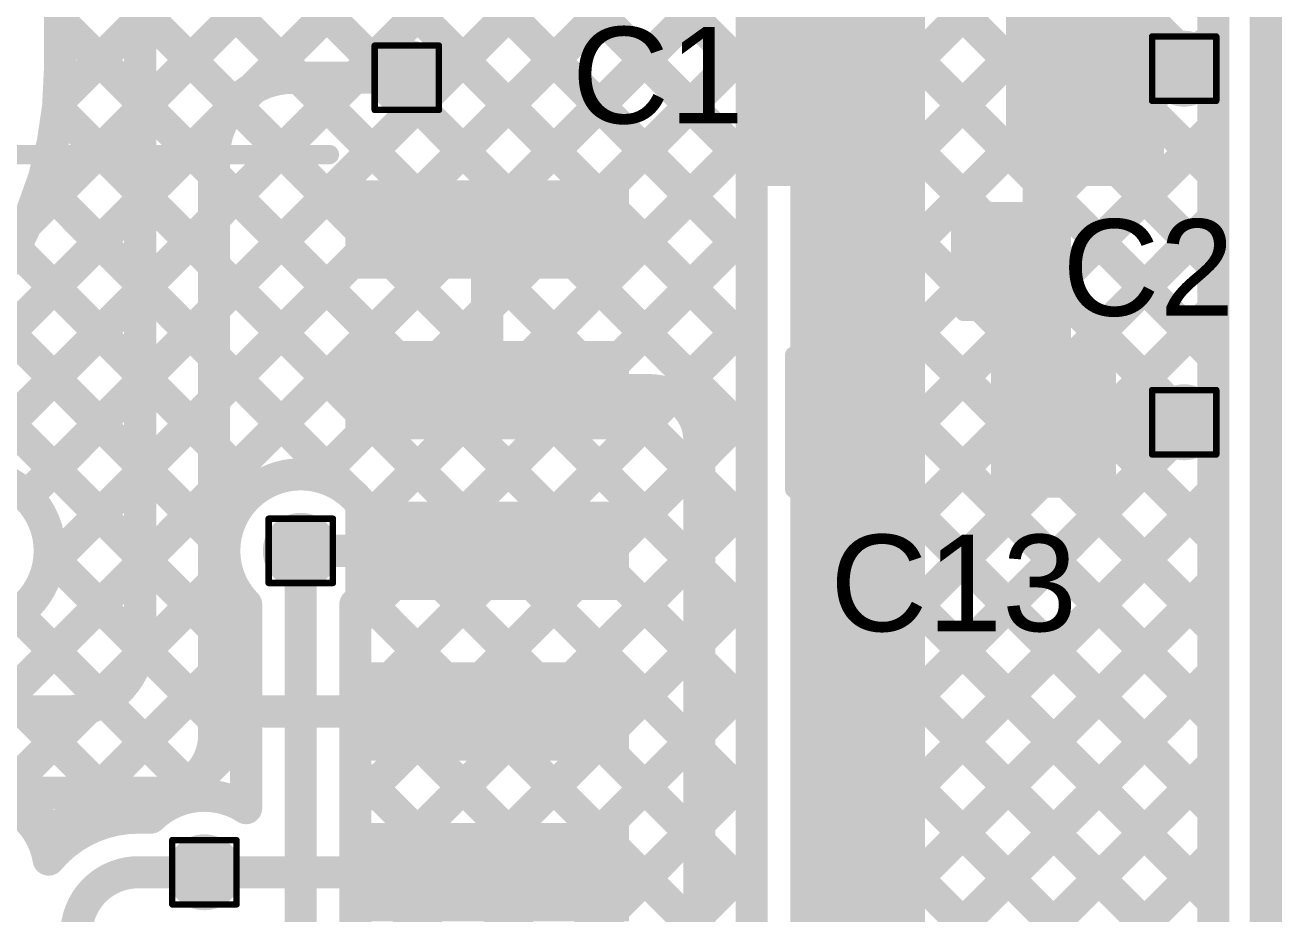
# Model space of a CAD drawing. Header units: inches. Extents: x 3 to 457, y -41 to 239.
# Drawn here: x 120.71 to 130.64, y 142.01 to 149.03 of the extents above; entities that cross this region are included whole.
import ezdxf

# ---------------------------------------------------------------- set-up
doc = ezdxf.new("R2010")
doc.units = ezdxf.units.IN
for name, color, linetype in [('Board Outline', 216, 'Continuous'), ('Bottom Layer', 5, 'Continuous'), ('Drill Drawing', 1, 'Continuous'), ('Fabrication', 76, 'Continuous'), ('Top Layer', 1, 'Continuous'), ('Top Overlay', 2, 'Continuous'), ('Top Paste', 8, 'Continuous'), ('Top Solder', 216, 'Continuous'), ('Via Holes', 16, 'Continuous')]:
    doc.layers.add(name, color=color, linetype=linetype)
doc.styles.add('Arial', font='', dxfattribs={"height": 0.2})
doc.styles.get('Arial').set_extended_font_data('Arial')

# ---------------------------------------------------------------- blocks, each defined once
blk = doc.blocks.new('14_SO_112')
at = {"layer": 'Top Layer'}
for points in [[(-1.7501, 4.097), (-1.7501, 3.523), (-3.7881, 3.523), (-3.7881, 4.097)], [(3.7881, 4.097), (3.7881, 3.523), (1.7501, 3.523), (1.7501, 4.097)], [(-1.7501, 2.827), (-1.7501, 2.253), (-3.7881, 2.253), (-3.7881, 2.827)], [(3.7881, 2.827), (3.7881, 2.253), (1.7501, 2.253), (1.7501, 2.827)], [(-1.7501, 1.557), (-1.7501, 0.983), (-3.7881, 0.983), (-3.7881, 1.557)], [(3.7881, 1.557), (3.7881, 0.983), (1.7501, 0.983), (1.7501, 1.557)], [(-1.7501, 0.287), (-1.7501, -0.287), (-3.7881, -0.287), (-3.7881, 0.287)], [(3.7881, 0.287), (3.7881, -0.287), (1.7501, -0.287), (1.7501, 0.287)], [(-1.7501, -0.983), (-1.7501, -1.557), (-3.7881, -1.557), (-3.7881, -0.983)], [(3.7881, -0.983), (3.7881, -1.557), (1.7501, -1.557), (1.7501, -0.983)], [(-1.7501, -2.253), (-1.7501, -2.827), (-3.7881, -2.827), (-3.7881, -2.253)], [(3.7881, -2.253), (3.7881, -2.827), (1.7501, -2.827), (1.7501, -2.253)], [(-1.7501, -3.523), (-1.7501, -4.097), (-3.7881, -4.097), (-3.7881, -3.523)], [(3.7881, -3.523), (3.7881, -4.097), (1.7501, -4.097), (1.7501, -3.523)]]:
    blk.add_hatch(color=1, dxfattribs=at).paths.add_polyline_path(points)
at = {"layer": 'Top Paste'}
for points in [[(-1.7501, 4.097), (-1.7501, 3.523), (-3.7881, 3.523), (-3.7881, 4.097)], [(3.7881, 4.097), (3.7881, 3.523), (1.7501, 3.523), (1.7501, 4.097)], [(-1.7501, 2.827), (-1.7501, 2.253), (-3.7881, 2.253), (-3.7881, 2.827)], [(3.7881, 2.827), (3.7881, 2.253), (1.7501, 2.253), (1.7501, 2.827)], [(-1.7501, 1.557), (-1.7501, 0.983), (-3.7881, 0.983), (-3.7881, 1.557)], [(3.7881, 1.557), (3.7881, 0.983), (1.7501, 0.983), (1.7501, 1.557)], [(-1.7501, 0.287), (-1.7501, -0.287), (-3.7881, -0.287), (-3.7881, 0.287)], [(3.7881, 0.287), (3.7881, -0.287), (1.7501, -0.287), (1.7501, 0.287)], [(-1.7501, -0.983), (-1.7501, -1.557), (-3.7881, -1.557), (-3.7881, -0.983)], [(3.7881, -0.983), (3.7881, -1.557), (1.7501, -1.557), (1.7501, -0.983)], [(-1.7501, -2.253), (-1.7501, -2.827), (-3.7881, -2.827), (-3.7881, -2.253)], [(3.7881, -2.253), (3.7881, -2.827), (1.7501, -2.827), (1.7501, -2.253)], [(-1.7501, -3.523), (-1.7501, -4.097), (-3.7881, -4.097), (-3.7881, -3.523)], [(3.7881, -3.523), (3.7881, -4.097), (1.7501, -4.097), (1.7501, -3.523)]]:
    blk.add_hatch(color=8, dxfattribs=at).paths.add_polyline_path(points)
at = {"layer": 'Top Solder'}
for points in [[(-1.6485, 4.1986), (-1.6485, 3.4214), (-3.8897, 3.4214), (-3.8897, 4.1986)], [(3.8897, 4.1986), (3.8897, 3.4214), (1.6485, 3.4214), (1.6485, 4.1986)], [(-1.6485, 2.9286), (-1.6485, 2.1514), (-3.8897, 2.1514), (-3.8897, 2.9286)], [(3.8897, 2.9286), (3.8897, 2.1514), (1.6485, 2.1514), (1.6485, 2.9286)], [(-1.6485, 1.6586), (-1.6485, 0.8814), (-3.8897, 0.8814), (-3.8897, 1.6586)], [(3.8897, 1.6586), (3.8897, 0.8814), (1.6485, 0.8814), (1.6485, 1.6586)], [(-1.6485, 0.3886), (-1.6485, -0.3886), (-3.8897, -0.3886), (-3.8897, 0.3886)], [(3.8897, 0.3886), (3.8897, -0.3886), (1.6485, -0.3886), (1.6485, 0.3886)], [(-1.6485, -0.8814), (-1.6485, -1.6586), (-3.8897, -1.6586), (-3.8897, -0.8814)], [(3.8897, -0.8814), (3.8897, -1.6586), (1.6485, -1.6586), (1.6485, -0.8814)], [(-1.6485, -2.1514), (-1.6485, -2.9286), (-3.8897, -2.9286), (-3.8897, -2.1514)], [(3.8897, -2.1514), (3.8897, -2.9286), (1.6485, -2.9286), (1.6485, -2.1514)], [(-1.6485, -3.4214), (-1.6485, -4.1986), (-3.8897, -4.1986), (-3.8897, -3.4214)], [(3.8897, -3.4214), (3.8897, -4.1986), (1.6485, -4.1986), (1.6485, -3.4214)]]:
    blk.add_hatch(color=216, dxfattribs=at).paths.add_polyline_path(points)
at = {"layer": 'Top Overlay'}
for points in [[(-1.5214, 4.4012, 0.1524, 0.1524, 0), (1.5214, 4.4012, 0.1524, 0.1524, 0)], [(-4.1661, 3.7084, 0.2, 0.2, 0), (-4.1661, 3.9624, 0.2, 0.2, 0)], [(-4.1661, 3.9624, 0.2, 0.2, 0), (-4.0391, 3.8354, 0.2, 0.2, 0)], [(-4.1661, 3.7084, 0.2, 0.2, 0), (-4.0391, 3.8354, 0.2, 0.2, 0)], [(-1.5214, -4.4012, 0.1524, 0.1524, 0), (1.5214, -4.4012, 0.1524, 0.1524, 0)]]:
    blk.add_lwpolyline(points, format="xyseb", dxfattribs=at)
for points in [[(-1.5595, 4.4012, 0.0762, 0.0762, 1), (-1.4833, 4.4012, 0.0762, 0.0762, 1)], [(1.4833, 4.4012, 0.0762, 0.0762, 1), (1.5595, 4.4012, 0.0762, 0.0762, 1)], [(-4.2161, 3.9624, 0.1, 0.1, 1), (-4.1161, 3.9624, 0.1, 0.1, 1)], [(-4.2161, 3.9624, 0.1, 0.1, 1), (-4.1161, 3.9624, 0.1, 0.1, 1)], [(-4.0891, 3.8354, 0.1, 0.1, 1), (-3.9891, 3.8354, 0.1, 0.1, 1)], [(-4.0891, 3.8354, 0.1, 0.1, 1), (-3.9891, 3.8354, 0.1, 0.1, 1)], [(-4.2161, 3.7084, 0.1, 0.1, 1), (-4.1161, 3.7084, 0.1, 0.1, 1)], [(-4.2161, 3.7084, 0.1, 0.1, 1), (-4.1161, 3.7084, 0.1, 0.1, 1)], [(-1.5595, -4.4012, 0.0762, 0.0762, 1), (-1.4833, -4.4012, 0.0762, 0.0762, 1)], [(1.4833, -4.4012, 0.0762, 0.0762, 1), (1.5595, -4.4012, 0.0762, 0.0762, 1)]]:
    blk.add_lwpolyline(points, format="xyseb", close=True, dxfattribs=at)
blk = doc.blocks.new('C___0603_292')
at = {"layer": 'Top Layer'}
for points in [[(-0.381, 0.4445), (-0.381, -0.4445), (-1.143, -0.4445), (-1.143, 0.4445)], [(1.143, 0.4445), (1.143, -0.4445), (0.381, -0.4445), (0.381, 0.4445)]]:
    blk.add_hatch(color=1, dxfattribs=at).paths.add_polyline_path(points)
at = {"layer": 'Top Paste'}
for points in [[(-0.381, 0.4445), (-0.381, -0.4445), (-1.143, -0.4445), (-1.143, 0.4445)], [(1.143, 0.4445), (1.143, -0.4445), (0.381, -0.4445), (0.381, 0.4445)]]:
    blk.add_hatch(color=8, dxfattribs=at).paths.add_polyline_path(points)
at = {"layer": 'Top Solder'}
for points in [[(-0.321, 0.5045), (-0.321, -0.5045), (-1.203, -0.5045), (-1.203, 0.5045)], [(1.203, 0.5045), (1.203, -0.5045), (0.321, -0.5045), (0.321, 0.5045)]]:
    blk.add_hatch(color=216, dxfattribs=at).paths.add_polyline_path(points)
at = {"layer": 'Top Overlay'}
for points in [[(-1.2446, 0.5334, 0.127, 0.127, 0), (-0.4572, 0.5334, 0.127, 0.127, 0)], [(-1.2446, -0.5334, 0.127, 0.127, 0), (-1.2446, 0.5334, 0.127, 0.127, 0)], [(0.4572, 0.5334, 0.127, 0.127, 0), (1.2446, 0.5334, 0.127, 0.127, 0)], [(1.2446, -0.5334, 0.127, 0.127, 0), (1.2446, 0.5334, 0.127, 0.127, 0)], [(-1.2446, -0.5334, 0.127, 0.127, 0), (-0.4572, -0.5334, 0.127, 0.127, 0)], [(0.4572, -0.5334, 0.127, 0.127, 0), (1.2446, -0.5334, 0.127, 0.127, 0)]]:
    blk.add_lwpolyline(points, format="xyseb", dxfattribs=at)
for points in [[(-1.2764, 0.5334, 0.0635, 0.0635, 1), (-1.2128, 0.5334, 0.0635, 0.0635, 1)], [(-1.2764, 0.5334, 0.0635, 0.0635, 1), (-1.2128, 0.5334, 0.0635, 0.0635, 1)], [(-0.4889, 0.5334, 0.0635, 0.0635, 1), (-0.4254, 0.5334, 0.0635, 0.0635, 1)], [(0.4254, 0.5334, 0.0635, 0.0635, 1), (0.4889, 0.5334, 0.0635, 0.0635, 1)], [(1.2128, 0.5334, 0.0635, 0.0635, 1), (1.2764, 0.5334, 0.0635, 0.0635, 1)], [(1.2128, 0.5334, 0.0635, 0.0635, 1), (1.2764, 0.5334, 0.0635, 0.0635, 1)], [(-1.2764, -0.5334, 0.0635, 0.0635, 1), (-1.2128, -0.5334, 0.0635, 0.0635, 1)], [(-1.2764, -0.5334, 0.0635, 0.0635, 1), (-1.2128, -0.5334, 0.0635, 0.0635, 1)], [(-0.4889, -0.5334, 0.0635, 0.0635, 1), (-0.4254, -0.5334, 0.0635, 0.0635, 1)], [(0.4254, -0.5334, 0.0635, 0.0635, 1), (0.4889, -0.5334, 0.0635, 0.0635, 1)], [(1.2128, -0.5334, 0.0635, 0.0635, 1), (1.2764, -0.5334, 0.0635, 0.0635, 1)], [(1.2128, -0.5334, 0.0635, 0.0635, 1), (1.2764, -0.5334, 0.0635, 0.0635, 1)]]:
    blk.add_lwpolyline(points, format="xyseb", close=True, dxfattribs=at)
blk = doc.blocks.new('____0402_302')
at = {"layer": 'Top Layer'}
for points in [[(-0.6985, -0.3175), (-0.6985, 0.3175), (-0.2413, 0.3175), (-0.2413, -0.3175)], [(0.2413, -0.3175), (0.2413, 0.3175), (0.6985, 0.3175), (0.6985, -0.3175)]]:
    blk.add_hatch(color=1, dxfattribs=at).paths.add_polyline_path(points)
at = {"layer": 'Top Paste'}
for points in [[(-0.6985, -0.3175), (-0.6985, 0.3175), (-0.2413, 0.3175), (-0.2413, -0.3175)], [(0.2413, -0.3175), (0.2413, 0.3175), (0.6985, 0.3175), (0.6985, -0.3175)]]:
    blk.add_hatch(color=8, dxfattribs=at).paths.add_polyline_path(points)
at = {"layer": 'Top Solder'}
for points in [[(-0.7585, -0.3775), (-0.7585, 0.3775), (-0.1813, 0.3775), (-0.1813, -0.3775)], [(0.1813, -0.3775), (0.1813, 0.3775), (0.7585, 0.3775), (0.7585, -0.3775)]]:
    blk.add_hatch(color=216, dxfattribs=at).paths.add_polyline_path(points)
at = {"layer": 'Top Overlay'}
for points in [[(-0.7874, 0.4064, 0.127, 0.127, 0), (-0.7874, -0.4064, 0.127, 0.127, 0)], [(-0.2794, 0.4064, 0.127, 0.127, 0), (-0.7874, 0.4064, 0.127, 0.127, 0)], [(0.7874, 0.4064, 0.127, 0.127, 0), (0.2794, 0.4064, 0.127, 0.127, 0)], [(0.7874, 0.4064, 0.127, 0.127, 0), (0.7874, -0.4064, 0.127, 0.127, 0)], [(-0.2794, -0.4064, 0.127, 0.127, 0), (-0.7874, -0.4064, 0.127, 0.127, 0)], [(0.7874, -0.4064, 0.127, 0.127, 0), (0.2794, -0.4064, 0.127, 0.127, 0)]]:
    blk.add_lwpolyline(points, format="xyseb", dxfattribs=at)
for points in [[(-0.8191, 0.4064, 0.0635, 0.0635, 1), (-0.7556, 0.4064, 0.0635, 0.0635, 1)], [(-0.8191, 0.4064, 0.0635, 0.0635, 1), (-0.7556, 0.4064, 0.0635, 0.0635, 1)], [(-0.3111, 0.4064, 0.0635, 0.0635, 1), (-0.2477, 0.4064, 0.0635, 0.0635, 1)], [(0.2477, 0.4064, 0.0635, 0.0635, 1), (0.3111, 0.4064, 0.0635, 0.0635, 1)], [(0.7556, 0.4064, 0.0635, 0.0635, 1), (0.8191, 0.4064, 0.0635, 0.0635, 1)], [(0.7556, 0.4064, 0.0635, 0.0635, 1), (0.8191, 0.4064, 0.0635, 0.0635, 1)], [(-0.8191, -0.4064, 0.0635, 0.0635, 1), (-0.7556, -0.4064, 0.0635, 0.0635, 1)], [(-0.8191, -0.4064, 0.0635, 0.0635, 1), (-0.7556, -0.4064, 0.0635, 0.0635, 1)], [(-0.3111, -0.4064, 0.0635, 0.0635, 1), (-0.2477, -0.4064, 0.0635, 0.0635, 1)], [(0.2477, -0.4064, 0.0635, 0.0635, 1), (0.3111, -0.4064, 0.0635, 0.0635, 1)], [(0.7556, -0.4064, 0.0635, 0.0635, 1), (0.8191, -0.4064, 0.0635, 0.0635, 1)], [(0.7556, -0.4064, 0.0635, 0.0635, 1), (0.8191, -0.4064, 0.0635, 0.0635, 1)]]:
    blk.add_lwpolyline(points, format="xyseb", close=True, dxfattribs=at)
blk = doc.blocks.new('C___0805_303')
at = {"layer": 'Top Layer'}
for points in [[(-1.524, 0.762), (-0.508, 0.762), (-0.508, -0.762), (-1.524, -0.762)], [(0.508, 0.762), (1.524, 0.762), (1.524, -0.762), (0.508, -0.762)]]:
    blk.add_hatch(color=1, dxfattribs=at).paths.add_polyline_path(points)
at = {"layer": 'Top Paste'}
for points in [[(-1.524, 0.762), (-0.508, 0.762), (-0.508, -0.762), (-1.524, -0.762)], [(0.508, 0.762), (1.524, 0.762), (1.524, -0.762), (0.508, -0.762)]]:
    blk.add_hatch(color=8, dxfattribs=at).paths.add_polyline_path(points)
at = {"layer": 'Top Solder'}
for points in [[(-1.594, 0.832), (-0.438, 0.832), (-0.438, -0.832), (-1.594, -0.832)], [(0.438, 0.832), (1.594, 0.832), (1.594, -0.832), (0.438, -0.832)]]:
    blk.add_hatch(color=216, dxfattribs=at).paths.add_polyline_path(points)
at = {"layer": 'Top Overlay'}
for points in [[(-1.6256, -0.8636, 0.127, 0.127, 0), (-1.6256, 0.8636, 0.127, 0.127, 0)], [(-1.6256, 0.8636, 0.127, 0.127, 0), (-0.6096, 0.8636, 0.127, 0.127, 0)], [(0.6096, 0.8636, 0.127, 0.127, 0), (1.6256, 0.8636, 0.127, 0.127, 0)], [(1.6256, -0.8636, 0.127, 0.127, 0), (1.6256, 0.8636, 0.127, 0.127, 0)], [(-1.6256, -0.8636, 0.127, 0.127, 0), (-0.6096, -0.8636, 0.127, 0.127, 0)], [(0.6096, -0.8636, 0.127, 0.127, 0), (1.6256, -0.8636, 0.127, 0.127, 0)]]:
    blk.add_lwpolyline(points, format="xyseb", dxfattribs=at)
for points in [[(-1.6574, 0.8636, 0.0635, 0.0635, 1), (-1.5938, 0.8636, 0.0635, 0.0635, 1)], [(-1.6574, 0.8636, 0.0635, 0.0635, 1), (-1.5938, 0.8636, 0.0635, 0.0635, 1)], [(-0.6413, 0.8636, 0.0635, 0.0635, 1), (-0.5778, 0.8636, 0.0635, 0.0635, 1)], [(0.5778, 0.8636, 0.0635, 0.0635, 1), (0.6413, 0.8636, 0.0635, 0.0635, 1)], [(1.5938, 0.8636, 0.0635, 0.0635, 1), (1.6574, 0.8636, 0.0635, 0.0635, 1)], [(1.5938, 0.8636, 0.0635, 0.0635, 1), (1.6574, 0.8636, 0.0635, 0.0635, 1)], [(-1.6574, -0.8636, 0.0635, 0.0635, 1), (-1.5938, -0.8636, 0.0635, 0.0635, 1)], [(-1.6574, -0.8636, 0.0635, 0.0635, 1), (-1.5938, -0.8636, 0.0635, 0.0635, 1)], [(-0.6413, -0.8636, 0.0635, 0.0635, 1), (-0.5778, -0.8636, 0.0635, 0.0635, 1)], [(0.5778, -0.8636, 0.0635, 0.0635, 1), (0.6413, -0.8636, 0.0635, 0.0635, 1)], [(1.5938, -0.8636, 0.0635, 0.0635, 1), (1.6574, -0.8636, 0.0635, 0.0635, 1)], [(1.5938, -0.8636, 0.0635, 0.0635, 1), (1.6574, -0.8636, 0.0635, 0.0635, 1)]]:
    blk.add_lwpolyline(points, format="xyseb", close=True, dxfattribs=at)

msp = doc.modelspace()

# ---------------------------------------------------------------- hatches: boundary and pattern name
at = {"layer": 'Bottom Layer'}
h = msp.add_hatch(color=5, dxfattribs=at)
edge = h.paths.add_edge_path()
edge.add_arc((129.8702, 148.687), 0.3, 0, 360)
h = msp.add_hatch(color=5, dxfattribs=at)
edge = h.paths.add_edge_path()
edge.add_arc((123.7234, 148.6154), 0.3, 0, 360)
h = msp.add_hatch(color=5, dxfattribs=at)
edge = h.paths.add_edge_path()
edge.add_arc((129.8702, 145.893), 0.3, 0, 360)
h = msp.add_hatch(color=5, dxfattribs=at)
edge = h.paths.add_edge_path()
edge.add_arc((122.8848, 144.877), 0.3, 0, 360)
h = msp.add_hatch(color=5, dxfattribs=at)
edge = h.paths.add_edge_path()
edge.add_arc((122.1228, 142.337), 0.3, 0, 360)
at = {"layer": 'Top Layer'}
h = msp.add_hatch(color=1, dxfattribs=at)
edge = h.paths.add_edge_path()
edge.add_arc((129.8702, 148.687), 0.3, 0, 360)
h = msp.add_hatch(color=1, dxfattribs=at)
edge = h.paths.add_edge_path()
edge.add_arc((123.7234, 148.6154), 0.3, 0, 360)
h = msp.add_hatch(color=1, dxfattribs=at)
edge = h.paths.add_edge_path()
edge.add_arc((129.8702, 145.893), 0.3, 0, 360)
h = msp.add_hatch(color=1, dxfattribs=at)
edge = h.paths.add_edge_path()
edge.add_arc((122.8848, 144.877), 0.3, 0, 360)
h = msp.add_hatch(color=1, dxfattribs=at)
edge = h.paths.add_edge_path()
edge.add_arc((122.1228, 142.337), 0.3, 0, 360)
at = {"layer": 'Via Holes'}
h = msp.add_hatch(color=7, dxfattribs=at)
edge = h.paths.add_edge_path()
edge.add_arc((123.7234, 148.6154), 0.15, 0, 360)
h = msp.add_hatch(color=7, dxfattribs=at)
edge = h.paths.add_edge_path()
edge.add_arc((129.8702, 148.687), 0.15, 0, 360)
h = msp.add_hatch(color=7, dxfattribs=at)
edge = h.paths.add_edge_path()
edge.add_arc((129.8702, 145.893), 0.15, 0, 360)
h = msp.add_hatch(color=7, dxfattribs=at)
edge = h.paths.add_edge_path()
edge.add_arc((122.8848, 144.877), 0.15, 0, 360)
h = msp.add_hatch(color=7, dxfattribs=at)
edge = h.paths.add_edge_path()
edge.add_arc((122.1228, 142.337), 0.15, 0, 360)

# ---------------------------------------------------------------- linework, layer by layer
at = {"layer": 'Board Outline'}
msp.add_lwpolyline([(130.5157, 139.0714, 0.127, 0.127, 0), (130.5157, 158.9845, 0.127, 0.127, 0)], format="xyseb", dxfattribs=at)
at = {"layer": 'Bottom Layer'}
for points in [[(130.1013, 158.9845, 0.254, 0.254, 0), (130.1013, 140.2167, 0.254, 0.254, 0)], [(127.0725, 138.3547, 0.635, 0.635, 0), (127.0725, 155.4734, 0.635, 0.635, 0)], [(126.4502, 140.2167, 0.254, 0.254, 0), (126.4502, 155.4734, 0.254, 0.254, 0)], [(127.6948, 140.2167, 0.254, 0.254, 0), (127.6948, 155.4734, 0.254, 0.254, 0)], [(120.9702, 148.4317, 0.254, 0.254, 0), (126.4502, 153.9117, 0.254, 0.254, 0)], [(120.9808, 148.6819, 0.254, 0.254, 0), (120.9808, 154.0001, 0.254, 0.254, 0)], [(120.7187, 147.4618, 0.254, 0.254, 0), (126.4502, 153.1932, 0.254, 0.254, 0)], [(122.047, 153.0313, 0.254, 0.254, 0), (126.4502, 148.6281, 0.254, 0.254, 0)], [(119.0594, 145.084, 0.254, 0.254, 0), (126.4502, 152.4748, 0.254, 0.254, 0)], [(122.047, 152.3129, 0.254, 0.254, 0), (126.4502, 147.9097, 0.254, 0.254, 0)], [(120.1604, 145.4666, 0.254, 0.254, 0), (126.4502, 151.7564, 0.254, 0.254, 0)], [(122.047, 151.5945, 0.254, 0.254, 0), (126.4502, 147.1912, 0.254, 0.254, 0)], [(120.7197, 145.3075, 0.254, 0.254, 0), (126.4502, 151.038, 0.254, 0.254, 0)], [(127.6948, 148.6905, 0.254, 0.254, 0), (130.1013, 151.097, 0.254, 0.254, 0)], [(127.6948, 150.9756, 0.254, 0.254, 0), (130.1013, 148.5691, 0.254, 0.254, 0)], [(122.2096, 150.7134, 0.254, 0.254, 0), (126.4502, 146.4728, 0.254, 0.254, 0)], [(120.9808, 150.5054, 0.254, 0.254, 0), (126.4502, 145.036, 0.254, 0.254, 0)], [(127.6948, 147.9721, 0.254, 0.254, 0), (130.1013, 150.3786, 0.254, 0.254, 0)], [(120.8877, 144.7571, 0.254, 0.254, 0), (126.4502, 150.3196, 0.254, 0.254, 0)], [(121.9086, 150.296, 0.254, 0.254, 0), (126.4502, 145.7544, 0.254, 0.254, 0)], [(127.6948, 150.2572, 0.254, 0.254, 0), (130.1013, 147.8507, 0.254, 0.254, 0)], [(120.9808, 149.787, 0.254, 0.254, 0), (126.4502, 144.3176, 0.254, 0.254, 0)], [(127.6948, 147.2536, 0.254, 0.254, 0), (130.1013, 149.6601, 0.254, 0.254, 0)], [(119.7287, 142.8796, 0.254, 0.254, 0), (126.4502, 149.6011, 0.254, 0.254, 0)], [(127.6948, 149.5388, 0.254, 0.254, 0), (130.1013, 147.1323, 0.254, 0.254, 0)], [(120.9808, 149.0686, 0.254, 0.254, 0), (126.4502, 143.5992, 0.254, 0.254, 0)], [(127.6948, 146.5352, 0.254, 0.254, 0), (130.1013, 148.9417, 0.254, 0.254, 0)], [(123.0312, 145.4638, 0.254, 0.254, 0), (126.4502, 148.8827, 0.254, 0.254, 0)], [(127.6948, 148.8203, 0.254, 0.254, 0), (130.1013, 146.4138, 0.254, 0.254, 0)], [(120.9808, 148.6819, 0.254, 0.254, -0.198793), (120.1113, 146.5815, 0.254, 0.254, 0)], [(120.964, 148.3669, 0.254, 0.254, 0), (126.4502, 142.8808, 0.254, 0.254, 0)], [(123.4283, 145.1424, 0.254, 0.254, 0), (126.4502, 148.1643, 0.254, 0.254, 0)], [(127.6948, 145.8168, 0.254, 0.254, 0), (130.1013, 148.2233, 0.254, 0.254, 0)], [(127.6948, 148.1019, 0.254, 0.254, 0), (130.1013, 145.6954, 0.254, 0.254, 0)], [(120.8386, 147.7739, 0.254, 0.254, 0), (123.2662, 145.3463, 0.254, 0.254, 0)], [(123.3166, 144.3123, 0.254, 0.254, 0), (126.4502, 147.4459, 0.254, 0.254, 0)], [(127.6948, 145.0984, 0.254, 0.254, 0), (130.1013, 147.5049, 0.254, 0.254, 0)], [(127.6948, 147.3835, 0.254, 0.254, 0), (130.1013, 144.977, 0.254, 0.254, 0)], [(120.624, 147.2701, 0.254, 0.254, 0), (122.5285, 145.3656, 0.254, 0.254, 0)], [(120.3387, 146.837, 0.254, 0.254, 0), (122.2803, 144.8954, 0.254, 0.254, 0)], [(127.6948, 144.38, 0.254, 0.254, 0), (130.1013, 146.7865, 0.254, 0.254, 0)], [(123.3166, 143.5939, 0.254, 0.254, 0), (126.4502, 146.7275, 0.254, 0.254, 0)], [(127.6948, 146.6651, 0.254, 0.254, 0), (130.1013, 144.2586, 0.254, 0.254, 0)], [(119.9935, 146.4637, 0.254, 0.254, 0), (122.453, 144.0043, 0.254, 0.254, 0)], [(127.6948, 143.6615, 0.254, 0.254, 0), (130.1013, 146.068, 0.254, 0.254, 0)], [(123.3166, 142.8754, 0.254, 0.254, 0), (126.4502, 146.009, 0.254, 0.254, 0)], [(127.6948, 145.9466, 0.254, 0.254, 0), (130.1013, 143.5402, 0.254, 0.254, 0)], [(119.6901, 144.8819, 0.254, 0.254, -0.995952), (120.8997, 144.877, 0.254, 0.254, 0)], [(122.453, 144.4535, 0.254, 0.254, -1.488751), (123.4896, 144.877, 0.254, 0.254, 0)], [(123.3166, 142.157, 0.254, 0.254, 0), (126.4502, 145.2906, 0.254, 0.254, 0)], [(123.3542, 145.2583, 0.254, 0.254, 0), (126.4502, 142.1623, 0.254, 0.254, 0)], [(127.6948, 142.9431, 0.254, 0.254, 0), (130.1013, 145.3496, 0.254, 0.254, 0)], [(127.6948, 145.2282, 0.254, 0.254, 0), (130.1013, 142.8217, 0.254, 0.254, 0)], [(120.8997, 144.877, 0.254, 0.254, -0.41073), (120.3021, 144.2722, 0.254, 0.254, 0)], [(122.719, 144.877, 0.254, 0.254, 0), (122.7345, 144.8614, 0.254, 0.254, 0)], [(122.8848, 138.7201, 0.254, 0.254, 0), (122.8848, 144.877, 0.254, 0.254, 0)], [(123.4896, 144.877, 0.254, 0.254, -0.196384), (123.3166, 144.4535, 0.254, 0.254, 0)], [(120.8986, 144.8403, 0.254, 0.254, 0), (122.453, 143.2858, 0.254, 0.254, 0)], [(120.4802, 142.9127, 0.254, 0.254, 0), (122.298, 144.7305, 0.254, 0.254, 0)], [(123.3166, 141.4386, 0.254, 0.254, 0), (126.4502, 144.5722, 0.254, 0.254, 0)], [(127.6948, 142.2247, 0.254, 0.254, 0), (130.1013, 144.6312, 0.254, 0.254, 0)], [(123.3735, 144.5206, 0.254, 0.254, 0), (126.4502, 141.4439, 0.254, 0.254, 0)], [(127.6948, 144.5098, 0.254, 0.254, 0), (130.1013, 142.1033, 0.254, 0.254, 0)], [(120.6401, 144.3803, 0.254, 0.254, 0), (122.0802, 142.9403, 0.254, 0.254, 0)], [(122.453, 142.8437, 0.254, 0.254, 0), (122.453, 144.4535, 0.254, 0.254, 0)], [(123.3166, 140.2167, 0.254, 0.254, 0), (123.3166, 144.4535, 0.254, 0.254, 0)], [(120.8539, 142.5679, 0.254, 0.254, 0), (122.453, 144.1671, 0.254, 0.254, 0)], [(120.1762, 144.1258, 0.254, 0.254, 0), (121.5355, 142.7665, 0.254, 0.254, 0)], [(127.6948, 141.5063, 0.254, 0.254, 0), (130.1013, 143.9128, 0.254, 0.254, 0)], [(123.3166, 143.8591, 0.254, 0.254, 0), (126.4502, 140.7255, 0.254, 0.254, 0)], [(123.3166, 140.7202, 0.254, 0.254, 0), (126.4502, 143.8538, 0.254, 0.254, 0)], [(127.6948, 143.7914, 0.254, 0.254, 0), (130.1013, 141.3849, 0.254, 0.254, 0)], [(119.9071, 143.6765, 0.254, 0.254, 0), (121.02, 142.5636, 0.254, 0.254, 0)], [(121.9058, 142.9015, 0.254, 0.254, 0), (122.453, 143.4487, 0.254, 0.254, 0)], [(127.6948, 140.7878, 0.254, 0.254, 0), (130.1013, 143.1943, 0.254, 0.254, 0)], [(123.3166, 143.1407, 0.254, 0.254, 0), (126.2406, 140.2167, 0.254, 0.254, 0)], [(123.5315, 140.2167, 0.254, 0.254, 0), (126.4502, 143.1354, 0.254, 0.254, 0)], [(127.6948, 143.073, 0.254, 0.254, 0), (130.1013, 140.6665, 0.254, 0.254, 0)], [(119.728, 142.5477, 0.254, 0.254, -0.7681), (120.8914, 142.4368, 0.254, 0.254, 0)], [(121.6993, 142.7688, 0.254, 0.254, -0.351827), (122.453, 142.8437, 0.254, 0.254, 0)], [(120.8914, 142.4368, 0.254, 0.254, -0.222867), (121.5992, 142.7688, 0.254, 0.254, 0)], [(121.5992, 142.7688, 0.254, 0.254, 0), (121.6993, 142.7688, 0.254, 0.254, 0)], [(127.8421, 140.2167, 0.254, 0.254, 0), (130.1013, 142.4759, 0.254, 0.254, 0)], [(123.3166, 142.4222, 0.254, 0.254, 0), (125.5222, 140.2167, 0.254, 0.254, 0)], [(124.25, 140.2167, 0.254, 0.254, 0), (126.4502, 142.4169, 0.254, 0.254, 0)], [(121.1105, 141.8482, 0.254, 0.254, -0.414214), (121.5992, 142.337, 0.254, 0.254, 0)], [(121.5992, 142.337, 0.254, 0.254, 0), (122.1228, 142.337, 0.254, 0.254, 0)], [(127.6948, 142.3546, 0.254, 0.254, 0), (129.8327, 140.2167, 0.254, 0.254, 0)]]:
    msp.add_lwpolyline(points, format="xyseb", dxfattribs=at)
for points in [[(120.9173, 149.0686, 0.127, 0.127, 1), (121.0443, 149.0686, 0.127, 0.127, 1)], [(130.0378, 148.9417, 0.127, 0.127, 1), (130.1648, 148.9417, 0.127, 0.127, 1)], [(126.3867, 148.8827, 0.127, 0.127, 1), (126.5137, 148.8827, 0.127, 0.127, 1)], [(127.6313, 148.8203, 0.127, 0.127, 1), (127.7583, 148.8203, 0.127, 0.127, 1)], [(120.9173, 148.6819, 0.127, 0.127, 1), (121.0443, 148.6819, 0.127, 0.127, 1)], [(120.9173, 148.6819, 0.127, 0.127, 1), (121.0443, 148.6819, 0.127, 0.127, 1)], [(127.6313, 148.6905, 0.127, 0.127, 1), (127.7583, 148.6905, 0.127, 0.127, 1)], [(126.3867, 148.6281, 0.127, 0.127, 1), (126.5137, 148.6281, 0.127, 0.127, 1)], [(130.0378, 148.5691, 0.127, 0.127, 1), (130.1648, 148.5691, 0.127, 0.127, 1)], [(120.9005, 148.3669, 0.127, 0.127, 1), (121.0275, 148.3669, 0.127, 0.127, 1)], [(120.9067, 148.4317, 0.127, 0.127, 1), (121.0337, 148.4317, 0.127, 0.127, 1)], [(126.3867, 148.1643, 0.127, 0.127, 1), (126.5137, 148.1643, 0.127, 0.127, 1)], [(130.0378, 148.2233, 0.127, 0.127, 1), (130.1648, 148.2233, 0.127, 0.127, 1)], [(127.6313, 148.1019, 0.127, 0.127, 1), (127.7583, 148.1019, 0.127, 0.127, 1)], [(127.6313, 147.9721, 0.127, 0.127, 1), (127.7583, 147.9721, 0.127, 0.127, 1)], [(126.3867, 147.9097, 0.127, 0.127, 1), (126.5137, 147.9097, 0.127, 0.127, 1)], [(130.0378, 147.8507, 0.127, 0.127, 1), (130.1648, 147.8507, 0.127, 0.127, 1)], [(120.7751, 147.7739, 0.127, 0.127, 1), (120.9021, 147.7739, 0.127, 0.127, 1)], [(120.6552, 147.4618, 0.127, 0.127, 1), (120.7822, 147.4618, 0.127, 0.127, 1)], [(126.3867, 147.4459, 0.127, 0.127, 1), (126.5137, 147.4459, 0.127, 0.127, 1)], [(130.0378, 147.5049, 0.127, 0.127, 1), (130.1648, 147.5049, 0.127, 0.127, 1)], [(127.6313, 147.3835, 0.127, 0.127, 1), (127.7583, 147.3835, 0.127, 0.127, 1)], [(120.5605, 147.2701, 0.127, 0.127, 1), (120.6875, 147.2701, 0.127, 0.127, 1)], [(127.6313, 147.2536, 0.127, 0.127, 1), (127.7583, 147.2536, 0.127, 0.127, 1)], [(126.3867, 147.1912, 0.127, 0.127, 1), (126.5137, 147.1912, 0.127, 0.127, 1)], [(130.0378, 147.1323, 0.127, 0.127, 1), (130.1648, 147.1323, 0.127, 0.127, 1)], [(130.0378, 146.7865, 0.127, 0.127, 1), (130.1648, 146.7865, 0.127, 0.127, 1)], [(126.3867, 146.7275, 0.127, 0.127, 1), (126.5137, 146.7275, 0.127, 0.127, 1)], [(127.6313, 146.6651, 0.127, 0.127, 1), (127.7583, 146.6651, 0.127, 0.127, 1)], [(126.3867, 146.4728, 0.127, 0.127, 1), (126.5137, 146.4728, 0.127, 0.127, 1)], [(127.6313, 146.5352, 0.127, 0.127, 1), (127.7583, 146.5352, 0.127, 0.127, 1)], [(130.0378, 146.4138, 0.127, 0.127, 1), (130.1648, 146.4138, 0.127, 0.127, 1)], [(130.0378, 146.068, 0.127, 0.127, 1), (130.1648, 146.068, 0.127, 0.127, 1)], [(126.3867, 146.009, 0.127, 0.127, 1), (126.5137, 146.009, 0.127, 0.127, 1)], [(127.6313, 145.9466, 0.127, 0.127, 1), (127.7583, 145.9466, 0.127, 0.127, 1)], [(126.3867, 145.7544, 0.127, 0.127, 1), (126.5137, 145.7544, 0.127, 0.127, 1)], [(127.6313, 145.8168, 0.127, 0.127, 1), (127.7583, 145.8168, 0.127, 0.127, 1)], [(130.0378, 145.6954, 0.127, 0.127, 1), (130.1648, 145.6954, 0.127, 0.127, 1)], [(122.9677, 145.4638, 0.127, 0.127, 1), (123.0948, 145.4638, 0.127, 0.127, 1)], [(122.465, 145.3656, 0.127, 0.127, 1), (122.592, 145.3656, 0.127, 0.127, 1)], [(120.6562, 145.3075, 0.127, 0.127, 1), (120.7832, 145.3075, 0.127, 0.127, 1)], [(123.2027, 145.3463, 0.127, 0.127, 1), (123.3297, 145.3463, 0.127, 0.127, 1)], [(123.2907, 145.2583, 0.127, 0.127, 1), (123.4177, 145.2583, 0.127, 0.127, 1)], [(126.3867, 145.2906, 0.127, 0.127, 1), (126.5137, 145.2906, 0.127, 0.127, 1)], [(130.0378, 145.3496, 0.127, 0.127, 1), (130.1648, 145.3496, 0.127, 0.127, 1)], [(127.6313, 145.2282, 0.127, 0.127, 1), (127.7583, 145.2282, 0.127, 0.127, 1)], [(123.3648, 145.1424, 0.127, 0.127, 1), (123.4918, 145.1424, 0.127, 0.127, 1)], [(127.6313, 145.0984, 0.127, 0.127, 1), (127.7583, 145.0984, 0.127, 0.127, 1)], [(126.3867, 145.036, 0.127, 0.127, 1), (126.5137, 145.036, 0.127, 0.127, 1)], [(130.0378, 144.977, 0.127, 0.127, 1), (130.1648, 144.977, 0.127, 0.127, 1)], [(120.8362, 144.877, 0.127, 0.127, 1), (120.9632, 144.877, 0.127, 0.127, 1)], [(120.8362, 144.877, 0.127, 0.127, 1), (120.9632, 144.877, 0.127, 0.127, 1)], [(122.2168, 144.8954, 0.127, 0.127, 1), (122.3438, 144.8954, 0.127, 0.127, 1)], [(122.6555, 144.877, 0.127, 0.127, 1), (122.7825, 144.877, 0.127, 0.127, 1)], [(122.671, 144.8614, 0.127, 0.127, 1), (122.798, 144.8614, 0.127, 0.127, 1)], [(122.8213, 144.877, 0.127, 0.127, 1), (122.9483, 144.877, 0.127, 0.127, 1)], [(123.4261, 144.877, 0.127, 0.127, 1), (123.5531, 144.877, 0.127, 0.127, 1)], [(123.4261, 144.877, 0.127, 0.127, 1), (123.5531, 144.877, 0.127, 0.127, 1)], [(120.8351, 144.8403, 0.127, 0.127, 1), (120.9621, 144.8403, 0.127, 0.127, 1)], [(120.8242, 144.7571, 0.127, 0.127, 1), (120.9512, 144.7571, 0.127, 0.127, 1)], [(122.2345, 144.7305, 0.127, 0.127, 1), (122.3615, 144.7305, 0.127, 0.127, 1)], [(126.3867, 144.5722, 0.127, 0.127, 1), (126.5137, 144.5722, 0.127, 0.127, 1)], [(130.0378, 144.6312, 0.127, 0.127, 1), (130.1648, 144.6312, 0.127, 0.127, 1)], [(123.31, 144.5206, 0.127, 0.127, 1), (123.437, 144.5206, 0.127, 0.127, 1)], [(127.6313, 144.5098, 0.127, 0.127, 1), (127.7583, 144.5098, 0.127, 0.127, 1)], [(120.5766, 144.3803, 0.127, 0.127, 1), (120.7036, 144.3803, 0.127, 0.127, 1)], [(122.3895, 144.4535, 0.127, 0.127, 1), (122.5165, 144.4535, 0.127, 0.127, 1)], [(122.3895, 144.4535, 0.127, 0.127, 1), (122.5165, 144.4535, 0.127, 0.127, 1)], [(123.2531, 144.4535, 0.127, 0.127, 1), (123.3801, 144.4535, 0.127, 0.127, 1)], [(123.2531, 144.4535, 0.127, 0.127, 1), (123.3801, 144.4535, 0.127, 0.127, 1)], [(127.6313, 144.38, 0.127, 0.127, 1), (127.7583, 144.38, 0.127, 0.127, 1)], [(123.2531, 144.3123, 0.127, 0.127, 1), (123.3801, 144.3123, 0.127, 0.127, 1)], [(126.3867, 144.3176, 0.127, 0.127, 1), (126.5137, 144.3176, 0.127, 0.127, 1)], [(122.3895, 144.1671, 0.127, 0.127, 1), (122.5165, 144.1671, 0.127, 0.127, 1)], [(130.0378, 144.2586, 0.127, 0.127, 1), (130.1648, 144.2586, 0.127, 0.127, 1)], [(122.3895, 144.0043, 0.127, 0.127, 1), (122.5165, 144.0043, 0.127, 0.127, 1)], [(130.0378, 143.9128, 0.127, 0.127, 1), (130.1648, 143.9128, 0.127, 0.127, 1)], [(123.2531, 143.8591, 0.127, 0.127, 1), (123.3801, 143.8591, 0.127, 0.127, 1)], [(126.3867, 143.8538, 0.127, 0.127, 1), (126.5137, 143.8538, 0.127, 0.127, 1)], [(127.6313, 143.7914, 0.127, 0.127, 1), (127.7583, 143.7914, 0.127, 0.127, 1)], [(123.2531, 143.5939, 0.127, 0.127, 1), (123.3801, 143.5939, 0.127, 0.127, 1)], [(126.3867, 143.5992, 0.127, 0.127, 1), (126.5137, 143.5992, 0.127, 0.127, 1)], [(127.6313, 143.6615, 0.127, 0.127, 1), (127.7583, 143.6615, 0.127, 0.127, 1)], [(130.0378, 143.5402, 0.127, 0.127, 1), (130.1648, 143.5402, 0.127, 0.127, 1)], [(122.3895, 143.4487, 0.127, 0.127, 1), (122.5165, 143.4487, 0.127, 0.127, 1)], [(122.3895, 143.2858, 0.127, 0.127, 1), (122.5165, 143.2858, 0.127, 0.127, 1)], [(130.0378, 143.1943, 0.127, 0.127, 1), (130.1648, 143.1943, 0.127, 0.127, 1)], [(123.2531, 143.1407, 0.127, 0.127, 1), (123.3801, 143.1407, 0.127, 0.127, 1)], [(126.3867, 143.1354, 0.127, 0.127, 1), (126.5137, 143.1354, 0.127, 0.127, 1)], [(127.6313, 143.073, 0.127, 0.127, 1), (127.7583, 143.073, 0.127, 0.127, 1)], [(121.8423, 142.9015, 0.127, 0.127, 1), (121.9693, 142.9015, 0.127, 0.127, 1)], [(122.0167, 142.9403, 0.127, 0.127, 1), (122.1437, 142.9403, 0.127, 0.127, 1)], [(123.2531, 142.8754, 0.127, 0.127, 1), (123.3801, 142.8754, 0.127, 0.127, 1)], [(126.3867, 142.8808, 0.127, 0.127, 1), (126.5137, 142.8808, 0.127, 0.127, 1)], [(127.6313, 142.9431, 0.127, 0.127, 1), (127.7583, 142.9431, 0.127, 0.127, 1)], [(122.3895, 142.8437, 0.127, 0.127, 1), (122.5165, 142.8437, 0.127, 0.127, 1)], [(122.3895, 142.8437, 0.127, 0.127, 1), (122.5165, 142.8437, 0.127, 0.127, 1)], [(130.0378, 142.8217, 0.127, 0.127, 1), (130.1648, 142.8217, 0.127, 0.127, 1)], [(121.472, 142.7665, 0.127, 0.127, 1), (121.599, 142.7665, 0.127, 0.127, 1)], [(121.5357, 142.7688, 0.127, 0.127, 1), (121.6627, 142.7688, 0.127, 0.127, 1)], [(121.5357, 142.7688, 0.127, 0.127, 1), (121.6627, 142.7688, 0.127, 0.127, 1)], [(121.6358, 142.7688, 0.127, 0.127, 1), (121.7628, 142.7688, 0.127, 0.127, 1)], [(121.6358, 142.7688, 0.127, 0.127, 1), (121.7628, 142.7688, 0.127, 0.127, 1)], [(120.7904, 142.5679, 0.127, 0.127, 1), (120.9174, 142.5679, 0.127, 0.127, 1)], [(120.9565, 142.5636, 0.127, 0.127, 1), (121.0835, 142.5636, 0.127, 0.127, 1)], [(130.0378, 142.4759, 0.127, 0.127, 1), (130.1648, 142.4759, 0.127, 0.127, 1)], [(120.8279, 142.4368, 0.127, 0.127, 1), (120.9549, 142.4368, 0.127, 0.127, 1)], [(120.8279, 142.4368, 0.127, 0.127, 1), (120.9549, 142.4368, 0.127, 0.127, 1)], [(123.2531, 142.4222, 0.127, 0.127, 1), (123.3801, 142.4222, 0.127, 0.127, 1)], [(126.3867, 142.4169, 0.127, 0.127, 1), (126.5137, 142.4169, 0.127, 0.127, 1)], [(121.5357, 142.337, 0.127, 0.127, 1), (121.6627, 142.337, 0.127, 0.127, 1)], [(121.5357, 142.337, 0.127, 0.127, 1), (121.6627, 142.337, 0.127, 0.127, 1)], [(122.0593, 142.337, 0.127, 0.127, 1), (122.1863, 142.337, 0.127, 0.127, 1)], [(127.6313, 142.3546, 0.127, 0.127, 1), (127.7583, 142.3546, 0.127, 0.127, 1)], [(127.6313, 142.2247, 0.127, 0.127, 1), (127.7583, 142.2247, 0.127, 0.127, 1)], [(123.2531, 142.157, 0.127, 0.127, 1), (123.3801, 142.157, 0.127, 0.127, 1)], [(126.3867, 142.1623, 0.127, 0.127, 1), (126.5137, 142.1623, 0.127, 0.127, 1)], [(130.0378, 142.1033, 0.127, 0.127, 1), (130.1648, 142.1033, 0.127, 0.127, 1)]]:
    msp.add_lwpolyline(points, format="xyseb", close=True, dxfattribs=at)
at = {"layer": 'Drill Drawing'}
for points in [[(129.6162, 148.941, 0.0508, 0.0508, 0), (130.1242, 148.941, 0.0508, 0.0508, 0)], [(129.6162, 148.433, 0.0508, 0.0508, 0), (129.6162, 148.941, 0.0508, 0.0508, 0)], [(130.1242, 148.433, 0.0508, 0.0508, 0), (130.1242, 148.941, 0.0508, 0.0508, 0)], [(123.4694, 148.8694, 0.0508, 0.0508, 0), (123.9774, 148.8694, 0.0508, 0.0508, 0)], [(123.4694, 148.3614, 0.0508, 0.0508, 0), (123.4694, 148.8694, 0.0508, 0.0508, 0)], [(123.9774, 148.3614, 0.0508, 0.0508, 0), (123.9774, 148.8694, 0.0508, 0.0508, 0)], [(123.4694, 148.3614, 0.0508, 0.0508, 0), (123.9774, 148.3614, 0.0508, 0.0508, 0)], [(129.6162, 148.433, 0.0508, 0.0508, 0), (130.1242, 148.433, 0.0508, 0.0508, 0)], [(129.6162, 146.147, 0.0508, 0.0508, 0), (130.1242, 146.147, 0.0508, 0.0508, 0)], [(129.6162, 145.639, 0.0508, 0.0508, 0), (129.6162, 146.147, 0.0508, 0.0508, 0)], [(130.1242, 145.639, 0.0508, 0.0508, 0), (130.1242, 146.147, 0.0508, 0.0508, 0)], [(129.6162, 145.639, 0.0508, 0.0508, 0), (130.1242, 145.639, 0.0508, 0.0508, 0)], [(122.6308, 145.131, 0.0508, 0.0508, 0), (123.1388, 145.131, 0.0508, 0.0508, 0)], [(122.6308, 144.623, 0.0508, 0.0508, 0), (122.6308, 145.131, 0.0508, 0.0508, 0)], [(123.1388, 144.623, 0.0508, 0.0508, 0), (123.1388, 145.131, 0.0508, 0.0508, 0)], [(122.6308, 144.623, 0.0508, 0.0508, 0), (123.1388, 144.623, 0.0508, 0.0508, 0)], [(121.8688, 142.591, 0.0508, 0.0508, 0), (122.3768, 142.591, 0.0508, 0.0508, 0)], [(121.8688, 142.083, 0.0508, 0.0508, 0), (121.8688, 142.591, 0.0508, 0.0508, 0)], [(122.3768, 142.083, 0.0508, 0.0508, 0), (122.3768, 142.591, 0.0508, 0.0508, 0)], [(121.8688, 142.083, 0.0508, 0.0508, 0), (122.3768, 142.083, 0.0508, 0.0508, 0)]]:
    msp.add_lwpolyline(points, format="xyseb", dxfattribs=at)
for points in [[(129.6035, 148.941, 0.0254, 0.0254, 1), (129.6289, 148.941, 0.0254, 0.0254, 1)], [(129.6035, 148.941, 0.0254, 0.0254, 1), (129.6289, 148.941, 0.0254, 0.0254, 1)], [(130.1115, 148.941, 0.0254, 0.0254, 1), (130.1369, 148.941, 0.0254, 0.0254, 1)], [(130.1115, 148.941, 0.0254, 0.0254, 1), (130.1369, 148.941, 0.0254, 0.0254, 1)], [(123.4567, 148.8694, 0.0254, 0.0254, 1), (123.4821, 148.8694, 0.0254, 0.0254, 1)], [(123.4567, 148.8694, 0.0254, 0.0254, 1), (123.4821, 148.8694, 0.0254, 0.0254, 1)], [(123.9647, 148.8694, 0.0254, 0.0254, 1), (123.9901, 148.8694, 0.0254, 0.0254, 1)], [(123.9647, 148.8694, 0.0254, 0.0254, 1), (123.9901, 148.8694, 0.0254, 0.0254, 1)], [(123.4567, 148.3614, 0.0254, 0.0254, 1), (123.4821, 148.3614, 0.0254, 0.0254, 1)], [(123.4567, 148.3614, 0.0254, 0.0254, 1), (123.4821, 148.3614, 0.0254, 0.0254, 1)], [(123.9647, 148.3614, 0.0254, 0.0254, 1), (123.9901, 148.3614, 0.0254, 0.0254, 1)], [(123.9647, 148.3614, 0.0254, 0.0254, 1), (123.9901, 148.3614, 0.0254, 0.0254, 1)], [(129.6035, 148.433, 0.0254, 0.0254, 1), (129.6289, 148.433, 0.0254, 0.0254, 1)], [(129.6035, 148.433, 0.0254, 0.0254, 1), (129.6289, 148.433, 0.0254, 0.0254, 1)], [(130.1115, 148.433, 0.0254, 0.0254, 1), (130.1369, 148.433, 0.0254, 0.0254, 1)], [(130.1115, 148.433, 0.0254, 0.0254, 1), (130.1369, 148.433, 0.0254, 0.0254, 1)], [(129.6035, 146.147, 0.0254, 0.0254, 1), (129.6289, 146.147, 0.0254, 0.0254, 1)], [(129.6035, 146.147, 0.0254, 0.0254, 1), (129.6289, 146.147, 0.0254, 0.0254, 1)], [(130.1115, 146.147, 0.0254, 0.0254, 1), (130.1369, 146.147, 0.0254, 0.0254, 1)], [(130.1115, 146.147, 0.0254, 0.0254, 1), (130.1369, 146.147, 0.0254, 0.0254, 1)], [(129.6035, 145.639, 0.0254, 0.0254, 1), (129.6289, 145.639, 0.0254, 0.0254, 1)], [(129.6035, 145.639, 0.0254, 0.0254, 1), (129.6289, 145.639, 0.0254, 0.0254, 1)], [(130.1115, 145.639, 0.0254, 0.0254, 1), (130.1369, 145.639, 0.0254, 0.0254, 1)], [(130.1115, 145.639, 0.0254, 0.0254, 1), (130.1369, 145.639, 0.0254, 0.0254, 1)], [(122.6181, 145.131, 0.0254, 0.0254, 1), (122.6435, 145.131, 0.0254, 0.0254, 1)], [(122.6181, 145.131, 0.0254, 0.0254, 1), (122.6435, 145.131, 0.0254, 0.0254, 1)], [(123.1261, 145.131, 0.0254, 0.0254, 1), (123.1515, 145.131, 0.0254, 0.0254, 1)], [(123.1261, 145.131, 0.0254, 0.0254, 1), (123.1515, 145.131, 0.0254, 0.0254, 1)], [(122.6181, 144.623, 0.0254, 0.0254, 1), (122.6435, 144.623, 0.0254, 0.0254, 1)], [(122.6181, 144.623, 0.0254, 0.0254, 1), (122.6435, 144.623, 0.0254, 0.0254, 1)], [(123.1261, 144.623, 0.0254, 0.0254, 1), (123.1515, 144.623, 0.0254, 0.0254, 1)], [(123.1261, 144.623, 0.0254, 0.0254, 1), (123.1515, 144.623, 0.0254, 0.0254, 1)], [(121.8561, 142.591, 0.0254, 0.0254, 1), (121.8815, 142.591, 0.0254, 0.0254, 1)], [(121.8561, 142.591, 0.0254, 0.0254, 1), (121.8815, 142.591, 0.0254, 0.0254, 1)], [(122.3641, 142.591, 0.0254, 0.0254, 1), (122.3895, 142.591, 0.0254, 0.0254, 1)], [(122.3641, 142.591, 0.0254, 0.0254, 1), (122.3895, 142.591, 0.0254, 0.0254, 1)], [(121.8561, 142.083, 0.0254, 0.0254, 1), (121.8815, 142.083, 0.0254, 0.0254, 1)], [(121.8561, 142.083, 0.0254, 0.0254, 1), (121.8815, 142.083, 0.0254, 0.0254, 1)], [(122.3641, 142.083, 0.0254, 0.0254, 1), (122.3895, 142.083, 0.0254, 0.0254, 1)], [(122.3641, 142.083, 0.0254, 0.0254, 1), (122.3895, 142.083, 0.0254, 0.0254, 1)]]:
    msp.add_lwpolyline(points, format="xyseb", close=True, dxfattribs=at)
at = {"layer": 'Fabrication'}
msp.add_lwpolyline([(130.5157, 139.0714, 0.254, 0.254, 0), (130.5157, 158.9845, 0.254, 0.254, 0)], format="xyseb", dxfattribs=at)
at = {"layer": 'Top Layer'}
for points in [[(121.6152, 144.1957, 0.254, 0.254, 0), (121.6152, 150.8249, 0.254, 0.254, 0)], [(127.2607, 145.893, 0.762, 0.762, 0), (127.2607, 149.6866, 0.762, 0.762, 0)], [(128.7847, 148.4332, 0.381, 0.381, -0.414214), (129.0385, 148.687, 0.381, 0.381, 0)], [(129.0385, 148.687, 0.508, 0.508, 0), (129.8702, 148.687, 0.508, 0.508, 0)], [(122.1994, 147.9943, 0.254, 0.254, -0.414214), (122.8205, 148.6154, 0.254, 0.254, 0)], [(122.8205, 148.6154, 0.254, 0.254, 0), (123.7234, 148.6154, 0.254, 0.254, 0)], [(128.7847, 147.163, 0.381, 0.381, 0), (128.7847, 148.4332, 0.381, 0.381, 0)], [(122.1994, 144.018, 0.254, 0.254, 0), (122.1994, 147.9943, 0.254, 0.254, 0)], [(124.359, 146.147, 0.254, 0.254, 0), (124.359, 147.417, 0.254, 0.254, 0)], [(128.3146, 147.163, 0.381, 0.381, 0), (128.7847, 147.163, 0.381, 0.381, 0)], [(128.7847, 145.893, 0.381, 0.381, 0), (128.7847, 147.163, 0.381, 0.381, 0)], [(124.359, 146.147, 0.254, 0.254, 0), (125.6421, 146.147, 0.254, 0.254, 0)], [(125.6421, 146.147, 0.254, 0.254, -0.414214), (126.0362, 145.7529, 0.254, 0.254, 0)], [(127.2607, 139.7784, 0.635, 0.635, 0), (127.2607, 145.893, 0.635, 0.635, 0)], [(128.7847, 145.893, 0.381, 0.381, 0), (129.8702, 145.893, 0.381, 0.381, 0)], [(126.0362, 140.1773, 0.254, 0.254, 0), (126.0362, 145.7529, 0.254, 0.254, 0)], [(122.8848, 144.877, 0.254, 0.254, 0), (124.359, 144.877, 0.254, 0.254, 0)], [(121.6152, 144.1957, 0.254, 0.254, -0.414214), (121.0265, 143.607, 0.254, 0.254, 0)], [(122.1994, 143.4164, 0.254, 0.254, 0), (122.1994, 144.018, 0.254, 0.254, 0)], [(122.6104, 143.607, 0.254, 0.254, -0.414214), (122.1994, 144.018, 0.254, 0.254, 0)], [(118.8208, 143.607, 0.254, 0.254, 0), (121.0265, 143.607, 0.254, 0.254, 0)], [(122.6104, 143.607, 0.254, 0.254, 0), (124.359, 143.607, 0.254, 0.254, 0)], [(122.1994, 143.4164, 0.254, 0.254, -0.414214), (121.7478, 142.9649, 0.254, 0.254, 0)], [(117.7372, 142.9649, 0.254, 0.254, 0), (121.7478, 142.9649, 0.254, 0.254, 0)], [(122.1228, 142.337, 0.254, 0.254, 0), (124.359, 142.337, 0.254, 0.254, 0)]]:
    msp.add_lwpolyline(points, format="xyseb", dxfattribs=at)
for points in [[(128.9115, 148.687, 0.254, 0.254, 1), (129.1655, 148.687, 0.254, 0.254, 1)], [(128.9432, 148.687, 0.1905, 0.1905, 1), (129.1337, 148.687, 0.1905, 0.1905, 1)], [(129.7432, 148.687, 0.254, 0.254, 1), (129.9972, 148.687, 0.254, 0.254, 1)], [(122.757, 148.6154, 0.127, 0.127, 1), (122.884, 148.6154, 0.127, 0.127, 1)], [(122.757, 148.6154, 0.127, 0.127, 1), (122.884, 148.6154, 0.127, 0.127, 1)], [(123.6599, 148.6154, 0.127, 0.127, 1), (123.7869, 148.6154, 0.127, 0.127, 1)], [(128.6895, 148.4332, 0.1905, 0.1905, 1), (128.88, 148.4332, 0.1905, 0.1905, 1)], [(128.6895, 148.4332, 0.1905, 0.1905, 1), (128.88, 148.4332, 0.1905, 0.1905, 1)], [(122.1359, 147.9943, 0.127, 0.127, 1), (122.2629, 147.9943, 0.127, 0.127, 1)], [(122.1359, 147.9943, 0.127, 0.127, 1), (122.2629, 147.9943, 0.127, 0.127, 1)], [(124.2955, 147.417, 0.127, 0.127, 1), (124.4225, 147.417, 0.127, 0.127, 1)], [(128.2193, 147.163, 0.1905, 0.1905, 1), (128.4098, 147.163, 0.1905, 0.1905, 1)], [(128.6895, 147.163, 0.1905, 0.1905, 1), (128.88, 147.163, 0.1905, 0.1905, 1)], [(128.6895, 147.163, 0.1905, 0.1905, 1), (128.88, 147.163, 0.1905, 0.1905, 1)], [(128.6895, 147.163, 0.1905, 0.1905, 1), (128.88, 147.163, 0.1905, 0.1905, 1)], [(124.2955, 146.147, 0.127, 0.127, 1), (124.4225, 146.147, 0.127, 0.127, 1)], [(124.2955, 146.147, 0.127, 0.127, 1), (124.4225, 146.147, 0.127, 0.127, 1)], [(125.5786, 146.147, 0.127, 0.127, 1), (125.7056, 146.147, 0.127, 0.127, 1)], [(125.5786, 146.147, 0.127, 0.127, 1), (125.7056, 146.147, 0.127, 0.127, 1)], [(127.0702, 145.893, 0.381, 0.381, 1), (127.4512, 145.893, 0.381, 0.381, 1)], [(127.102, 145.893, 0.3175, 0.3175, 1), (127.4195, 145.893, 0.3175, 0.3175, 1)], [(128.6895, 145.893, 0.1905, 0.1905, 1), (128.88, 145.893, 0.1905, 0.1905, 1)], [(128.6895, 145.893, 0.1905, 0.1905, 1), (128.88, 145.893, 0.1905, 0.1905, 1)], [(129.7749, 145.893, 0.1905, 0.1905, 1), (129.9655, 145.893, 0.1905, 0.1905, 1)], [(125.9727, 145.7529, 0.127, 0.127, 1), (126.0997, 145.7529, 0.127, 0.127, 1)], [(125.9727, 145.7529, 0.127, 0.127, 1), (126.0997, 145.7529, 0.127, 0.127, 1)], [(122.8213, 144.877, 0.127, 0.127, 1), (122.9483, 144.877, 0.127, 0.127, 1)], [(124.2955, 144.877, 0.127, 0.127, 1), (124.4225, 144.877, 0.127, 0.127, 1)], [(121.5517, 144.1957, 0.127, 0.127, 1), (121.6787, 144.1957, 0.127, 0.127, 1)], [(121.5517, 144.1957, 0.127, 0.127, 1), (121.6787, 144.1957, 0.127, 0.127, 1)], [(122.1359, 144.018, 0.127, 0.127, 1), (122.2629, 144.018, 0.127, 0.127, 1)], [(122.1359, 144.018, 0.127, 0.127, 1), (122.2629, 144.018, 0.127, 0.127, 1)], [(122.1359, 144.018, 0.127, 0.127, 1), (122.2629, 144.018, 0.127, 0.127, 1)], [(120.963, 143.607, 0.127, 0.127, 1), (121.09, 143.607, 0.127, 0.127, 1)], [(120.963, 143.607, 0.127, 0.127, 1), (121.09, 143.607, 0.127, 0.127, 1)], [(122.5469, 143.607, 0.127, 0.127, 1), (122.6739, 143.607, 0.127, 0.127, 1)], [(122.5469, 143.607, 0.127, 0.127, 1), (122.6739, 143.607, 0.127, 0.127, 1)], [(124.2955, 143.607, 0.127, 0.127, 1), (124.4225, 143.607, 0.127, 0.127, 1)], [(122.1359, 143.4164, 0.127, 0.127, 1), (122.2629, 143.4164, 0.127, 0.127, 1)], [(122.1359, 143.4164, 0.127, 0.127, 1), (122.2629, 143.4164, 0.127, 0.127, 1)], [(121.6843, 142.9649, 0.127, 0.127, 1), (121.8113, 142.9649, 0.127, 0.127, 1)], [(121.6843, 142.9649, 0.127, 0.127, 1), (121.8113, 142.9649, 0.127, 0.127, 1)], [(122.0593, 142.337, 0.127, 0.127, 1), (122.1863, 142.337, 0.127, 0.127, 1)], [(124.2955, 142.337, 0.127, 0.127, 1), (124.4225, 142.337, 0.127, 0.127, 1)]]:
    msp.add_lwpolyline(points, format="xyseb", close=True, dxfattribs=at)

# ---------------------------------------------------------------- block references
for name, p in [('C___0805_303', (128.0225, 148.687)), ('14_SO_112', (121.5899, 143.607)), ('C___0603_292', (128.0227, 145.893))]:
    msp.add_blockref(name, p)
at = {"rotation": 180}
msp.add_blockref('____0402_302', (127.8447, 147.163), dxfattribs=at)

# ---------------------------------------------------------------- texts
at = {"layer": 'Top Overlay', "style": 'Arial'}
for s, p in [('C1', (125.028, 148.2553)), ('C2', (128.9062, 146.7349)), ('C13', (127.0705, 144.2421))]:
    msp.add_text(s, height=0.762, dxfattribs=at).set_placement(p)

doc.saveas('drawing.dxf')
